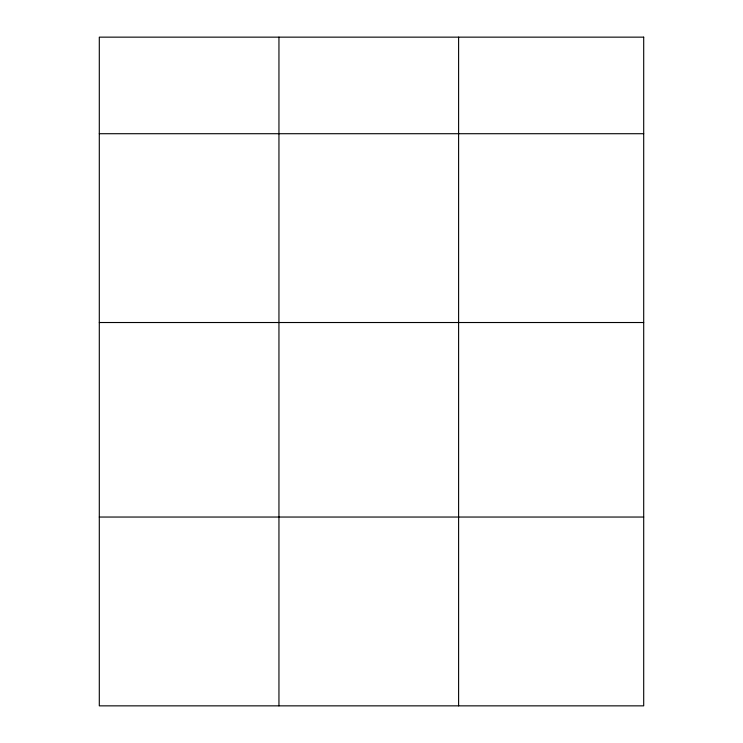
<?xml version="1.0" encoding="UTF-8"?>
<svg xmlns="http://www.w3.org/2000/svg" width="743" height="743" viewBox="0 0 743 743"><rect width="100%" height="100%" fill="white"/><g stroke="black" fill="none" stroke-linecap="round" stroke-linejoin="round"><path stroke-width="1.11" d="M99.302 133.712L643.698 133.712M99.302 322.518L643.698 322.518M99.302 517.044L643.698 517.044M458.607 37.15L458.607 705.85M278.95 37.15L278.95 705.85M643.698 37.15L99.302 37.15L99.302 705.85L643.698 705.85L643.698 37.15"/></g></svg>
